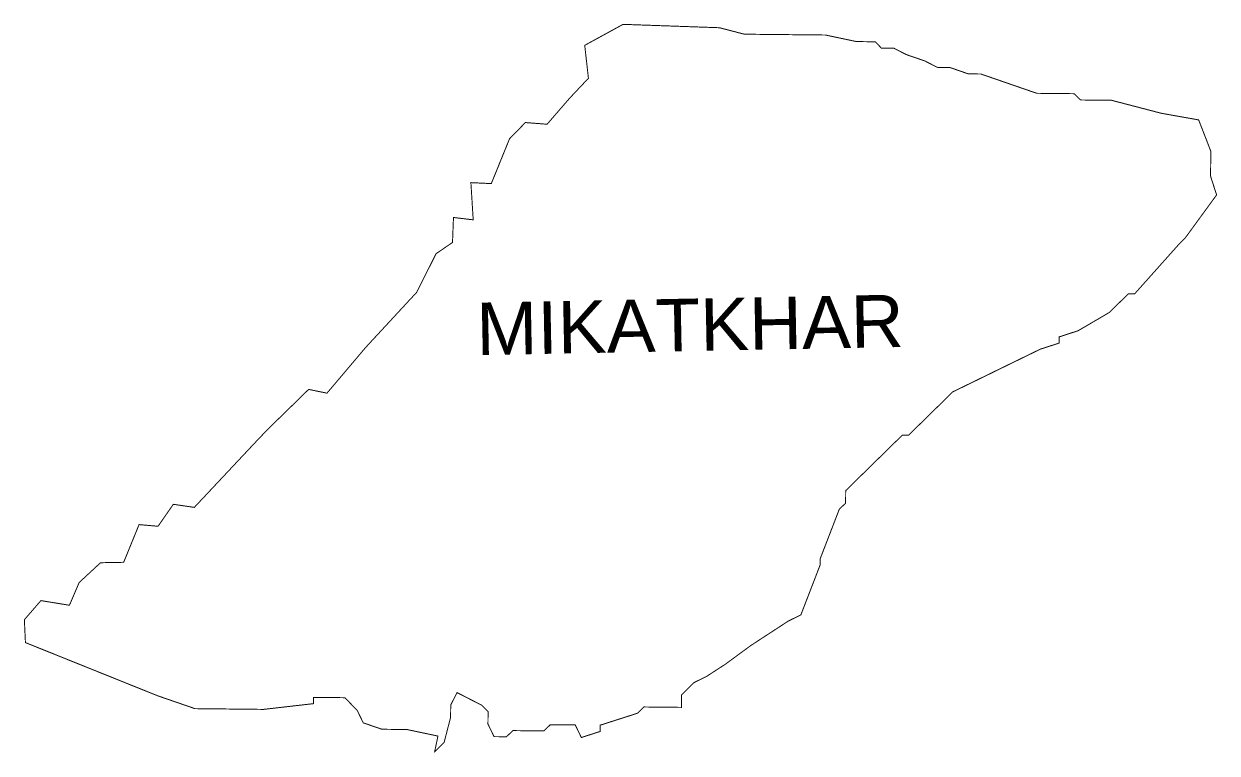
# Model space of a CAD drawing. Header units: metres. Extents: x 274728 to 282810, y 2078472 to 2080540.
# Drawn here: x 280336 to 282810, y 2078880 to 2080392 of the extents above; entities that cross this region are included whole.
import ezdxf

# ---------------------------------------------------------------- set-up
doc = ezdxf.new("R2010")
doc.units = ezdxf.units.M
doc.layers.add('VILLAGE NAME', color=250, linetype='Continuous')

msp = doc.modelspace()

# ---------------------------------------------------------------- linework, layer by layer
at = {"color": 6, "const_width": 2}
msp.add_lwpolyline([(281498.9, 2080347.1), (281578.4, 2080390.6), (281778.3, 2080383.6), (281829.8, 2080370.2), (281997.9, 2080368.5), (282062.4, 2080354.9), (282101.2, 2080354.5), (282113.9, 2080341.5), (282139.8, 2080341.2), (282165.5, 2080328), (282204.2, 2080314.7), (282229.9, 2080301.5), (282255.7, 2080301.3), (282294.4, 2080287.9), (282320.3, 2080287.7), (282436.2, 2080247.7), (282513.8, 2080246.9), (282526.6, 2080233.9), (282591.2, 2080233.2), (282651.9, 2080217.4), (282694.4, 2080206.3), (282771.8, 2080192.6), (282797, 2080127.7), (282796.5, 2080076), (282809, 2080037.1), (282743.5, 2079947.3), (282740.1, 2079944), (282730.4, 2079934.4), (282718.9, 2079921.5), (282638.9, 2079831.9), (282625.9, 2079832.1), (282586.8, 2079793.7), (282550.7, 2079772.5), (282521.7, 2079755.6), (282482.8, 2079743), (282482.7, 2079730.1), (282443.8, 2079717.6), (282384.5, 2079688.7), (282261.9, 2079628.9), (282170.5, 2079539.3), (282157.6, 2079539.5), (282040, 2079424.3), (282039.8, 2079398.4), (282026.7, 2079385.7), (281986.9, 2079282.6), (281986.8, 2079269.7), (281947, 2079166.7), (281921, 2079154), (281842.9, 2079103.1), (281816.8, 2079083.9), (281790.8, 2079064.8), (281751.7, 2079039.4), (281725.8, 2079026.7), (281699.7, 2079001.1), (281699.4, 2078975.2), (281621.8, 2078976), (281608.8, 2078963.2), (281530.9, 2078938.2), (281530.8, 2078925.2), (281491.9, 2078912.7), (281479.3, 2078938.7), (281427.5, 2078939.2), (281414.5, 2078926.4), (281349.8, 2078927), (281336.8, 2078914.3), (281310.9, 2078914.5), (281298.3, 2078940.5), (281298.5, 2078966.3), (281285.7, 2078979.4), (281234.3, 2079005.8), (281221.1, 2078980.1), (281220.8, 2078954.2), (281207.4, 2078902.6), (281187.8, 2078883.4), (281194.6, 2078915.7), (281130.1, 2078929.3), (281078.4, 2078929.8), (281039.7, 2078943.1), (281027.1, 2078969.1), (281001.5, 2078995.2), (280936.8, 2078995.9), (280936.7, 2078982.9), (280833.1, 2078971), (280690.9, 2078972.5), (280613.7, 2078999.1), (280339.3, 2079109.4), (280337.1, 2079156.8), (280371.4, 2079196.4), (280430.5, 2079186.8), (280450.8, 2079234), (280495, 2079274.9), (280543, 2079275.8), (280574.9, 2079353.9), (280614.3, 2079350.5), (280645.9, 2079396), (280689.5, 2079389.6), (280807, 2079514.8), (280821.1, 2079529.8), (280840.9, 2079550.5), (280864.9, 2079574), (280891.1, 2079599.5), (280926.5, 2079634.1), (280964.5, 2079626.3), (281044.6, 2079720.9), (281150.3, 2079835.1), (281190.7, 2079915.3), (281224.8, 2079938.6), (281226.8, 2079990.4), (281267.7, 2079985.5), (281262.9, 2080062.6), (281305.2, 2080060.6), (281343, 2080153.4), (281375.8, 2080187.1), (281420.9, 2080183.6), (281467.1, 2080237), (281506.6, 2080278.9), (281498.9, 2080347.1)], dxfattribs=at)

# ---------------------------------------------------------------- texts
at = {"layer": 'VILLAGE NAME', "insert": (281273.1, 2079813.7), "char_height": 108.748, "attachment_point": 1, "rotation": 1.1028}
msp.add_mtext_dynamic_manual_height_columns('{\\fArial|b0|i0|c0|p34;MIKATKHAR}', width=726.929, gutter_width=543.7, heights=[0], dxfattribs=at)

doc.saveas('drawing.dxf')
